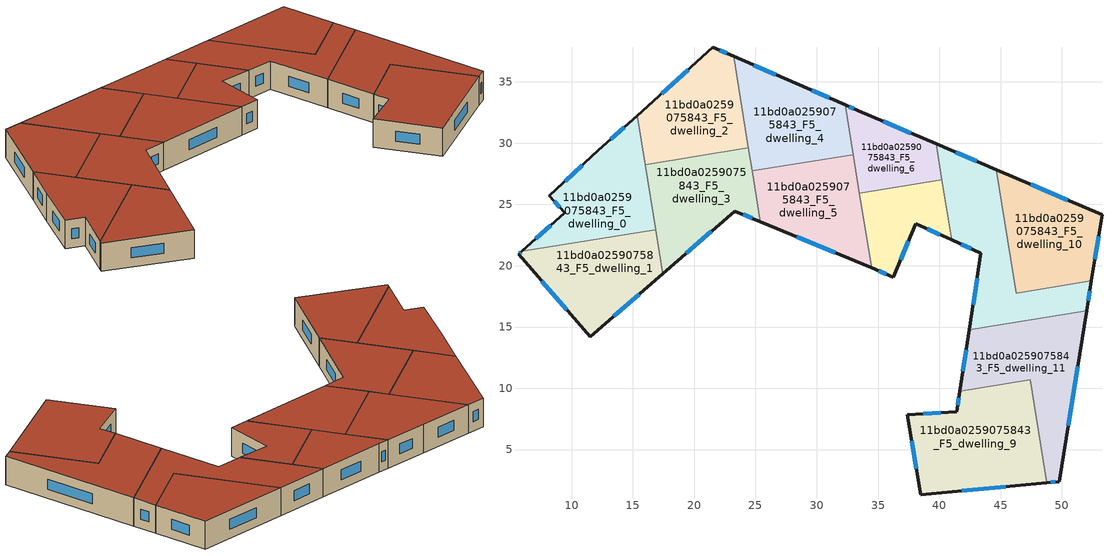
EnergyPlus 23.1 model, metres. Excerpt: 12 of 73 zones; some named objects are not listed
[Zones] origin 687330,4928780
11bd0a0259075843_F5_dwelling_0
 floor to 11bd0a0259075843_F4_dwelling_0 (EU_floor_Construction): 15.34,32.25 16.85,22.94 5.94,21.17 9.45,24.31 8.18,25.71 12.18,29.41 z15
 wall outside (EU_wall_Construction): 15.34,32.25 12.18,29.41 8.18,25.71 9.45,24.31 5.94,21.17 z15:18
 wall to 11bd0a0259075843_F5_dwelling_1 (EU_wall_Construction): 5.94,21.17 16.85,22.94 z15:18
 wall to 11bd0a0259075843_F5_dwelling_3 (EU_wall_Construction): 16.85,22.94 15.99,28.24 z15:18
 wall to 11bd0a0259075843_F5_dwelling_2 (EU_wall_Construction): 15.99,28.24 15.34,32.25 z15:18
 window (EU_Window_Construction): 14.31,31.32 13.21,30.33 / 8.31,23.29 7.08,22.19 / 8.59,25.25 9.04,24.76 / 10.88,28.2 9.48,26.91 z15.98:17.02
 roof outside (EU_roof_Construction): 16.85,22.94 15.34,32.25 12.18,29.41 8.18,25.71 9.45,24.31 5.94,21.17 z18
11bd0a0259075843_F5_dwelling_1
 floor to 11bd0a0259075843_F4_dwelling_1 (EU_floor_Construction): 16.85,22.94 17.43,19.35 11.51,14.21 5.66,20.93 5.94,21.17 z15
 wall outside (EU_wall_Construction): 5.94,21.17 5.66,20.93 11.51,14.21 17.43,19.35 z15:18
 wall to 11bd0a0259075843_F5_dwelling_3 (EU_wall_Construction): 17.43,19.35 16.85,22.94 z15:18
 window (EU_Window_Construction): 13.44,15.88 15.5,17.68 / 7.56,18.74 9.61,16.39 / 5.85,21.09 5.75,21.01 z15.98:17.02
 roof outside (EU_roof_Construction): 17.43,19.35 16.85,22.94 5.94,21.17 5.66,20.93 11.51,14.21 z18
11bd0a0259075843_F5_dwelling_10
 floor to 11bd0a0259075843_F4_dwelling_10 (EU_floor_Construction): 53.28,24.16 52.41,18.76 46.28,17.76 44.64,27.85 z15
 wall outside (EU_wall_Construction): 52.41,18.76 53.28,24.16 44.64,27.85 z15:18
 wall to 11bd0a0259075843_F5_dwelling_8 (EU_wall_Construction): 44.64,27.85 46.28,17.76 52.41,18.76 z15:18
 window (EU_Window_Construction): 52.69,20.51 53,22.4 / 50.47,25.36 47.45,26.65 z15.98:17.02
 roof outside (EU_roof_Construction): 52.41,18.76 53.28,24.16 44.64,27.85 46.28,17.76 z18
11bd0a0259075843_F5_dwelling_11
 floor to 11bd0a0259075843_F4_dwelling_11 (EU_floor_Construction): 52.02,16.34 49.78,2.39 48.79,2.29 47.42,10.7 41.67,9.76 42.44,14.79 z15
 wall outside (EU_wall_Construction): 42.44,14.79 41.67,9.76 / 48.79,2.29 49.78,2.39 52.02,16.34 z15:18
 wall to 11bd0a0259075843_F5_dwelling_8 (EU_wall_Construction): 52.02,16.34 42.44,14.79 z15:18
 wall to 11bd0a0259075843_F5_dwelling_9 (EU_wall_Construction): 41.67,9.76 47.42,10.7 48.79,2.29 z15:18
 window (EU_Window_Construction): 42.19,13.15 41.92,11.4 / 50.51,6.93 51.29,11.81 / 49.11,2.32 49.46,2.36 z15.98:17.02
 roof outside (EU_roof_Construction): 49.78,2.39 52.02,16.34 42.44,14.79 41.67,9.76 47.42,10.7 48.79,2.29 z18
11bd0a0259075843_F5_dwelling_2
 floor to 11bd0a0259075843_F4_dwelling_2 (EU_floor_Construction): 23.22,37.09 24.43,29.61 15.99,28.24 15.34,32.25 21.53,37.82 z15
 wall outside (EU_wall_Construction): 23.22,37.09 21.53,37.82 15.34,32.25 z15:18
 wall to 11bd0a0259075843_F5_dwelling_4 (EU_wall_Construction): 24.43,29.61 23.22,37.09 z15:18
 wall to 11bd0a0259075843_F5_dwelling_3 (EU_wall_Construction): 15.99,28.24 24.43,29.61 z15:18
 window (EU_Window_Construction): 22.67,37.32 22.08,37.58 / 19.52,36 17.35,34.06 z15.98:17.02
 roof outside (EU_roof_Construction): 24.43,29.61 23.22,37.09 21.53,37.82 15.34,32.25 15.99,28.24 z18
11bd0a0259075843_F5_dwelling_3
 floor to 11bd0a0259075843_F4_dwelling_3 (EU_floor_Construction): 24.43,29.61 25.41,23.59 23.31,24.47 17.43,19.35 15.99,28.24 z15
 wall outside (EU_wall_Construction): 17.43,19.35 23.31,24.47 25.41,23.59 z15:18
 wall to 11bd0a0259075843_F5_dwelling_5 (EU_wall_Construction): 25.41,23.59 24.73,27.74 z15:18
 wall to 11bd0a0259075843_F5_dwelling_4 (EU_wall_Construction): 24.73,27.74 24.43,29.61 z15:18
 window (EU_Window_Construction): 19.34,21.02 21.4,22.8 / 23.99,24.18 24.73,23.88 z15.98:17.02
 roof outside (EU_roof_Construction): 25.41,23.59 24.43,29.61 15.99,28.24 17.43,19.35 23.31,24.47 z18
11bd0a0259075843_F5_dwelling_4
 floor to 11bd0a0259075843_F4_dwelling_4 (EU_floor_Construction): 32.31,33.13 32.97,29.08 24.73,27.74 23.22,37.09 28.3,34.89 z15
 wall outside (EU_wall_Construction): 32.31,33.13 28.3,34.89 23.22,37.09 z15:18
 wall to 11bd0a0259075843_F5_dwelling_5 (EU_wall_Construction): 24.73,27.74 32.97,29.08 z15:18
 wall to 11bd0a0259075843_F5_dwelling_6 (EU_wall_Construction): 32.97,29.08 32.31,33.13 z15:18
 window (EU_Window_Construction): 26.65,35.6 24.87,36.37 / 31.01,33.7 29.61,34.32 z15.98:17.02
 roof outside (EU_roof_Construction): 32.97,29.08 32.31,33.13 28.3,34.89 23.22,37.09 24.73,27.74 z18
11bd0a0259075843_F5_dwelling_5
 floor to 11bd0a0259075843_F4_dwelling_5 (EU_floor_Construction): 32.97,29.08 34.47,19.82 25.41,23.59 24.73,27.74 z15
 wall outside (EU_wall_Construction): 25.41,23.59 34.47,19.82 z15:18
 wall to 11bd0a0259075843_F5_dwelling_7 (EU_wall_Construction): 34.47,19.82 33.48,25.93 z15:18
 wall to 11bd0a0259075843_F5_dwelling_6 (EU_wall_Construction): 33.48,25.93 32.97,29.08 z15:18
 window (EU_Window_Construction): 28.36,22.37 31.53,21.05 z15.98:17.02
 roof outside (EU_roof_Construction): 34.47,19.82 32.97,29.08 24.73,27.74 25.41,23.59 z18
11bd0a0259075843_F5_dwelling_6
 floor to 11bd0a0259075843_F4_dwelling_6 (EU_floor_Construction): 39.74,29.95 40.21,27.02 33.48,25.93 32.31,33.13 33.37,32.67 z15
 wall outside (EU_wall_Construction): 39.74,29.95 33.37,32.67 32.31,33.13 z15:18
 wall to 11bd0a0259075843_F5_dwelling_7 (EU_wall_Construction): 33.48,25.93 40.21,27.02 z15:18
 wall to 11bd0a0259075843_F5_dwelling_8 (EU_wall_Construction): 40.21,27.02 39.74,29.95 z15:18
 window (EU_Window_Construction): 37.67,30.83 35.44,31.78 / 33.03,32.82 32.66,32.98 z15.98:17.02
 roof outside (EU_roof_Construction): 40.21,27.02 39.74,29.95 33.37,32.67 32.31,33.13 33.48,25.93 z18
11bd0a0259075843_F5_dwelling_7
 floor to 11bd0a0259075843_F4_dwelling_7 (EU_floor_Construction): 40.21,27.02 41.01,22.1 38.08,23.44 36.26,19.08 34.47,19.82 33.48,25.93 z15
 wall outside (EU_wall_Construction): 34.47,19.82 36.26,19.08 38.08,23.44 41.01,22.1 z15:18
 wall to 11bd0a0259075843_F5_dwelling_8 (EU_wall_Construction): 41.01,22.1 40.21,27.02 z15:18
 window (EU_Window_Construction): 39.03,23 40.06,22.54 / 36.85,20.49 37.49,22.02 / 35.06,19.58 35.68,19.32 z15.98:17.02
 roof outside (EU_roof_Construction): 41.01,22.1 40.21,27.02 33.48,25.93 34.47,19.82 36.26,19.08 38.08,23.44 z18
11bd0a0259075843_F5_dwelling_8
 floor to 11bd0a0259075843_F4_dwelling_8 (EU_floor_Construction): 44.64,27.85 46.28,17.76 52.41,18.76 52.02,16.34 42.44,14.79 43.4,21.02 41.01,22.1 39.74,29.95 z15
 wall outside (EU_wall_Construction): 44.64,27.85 39.74,29.95 / 52.02,16.34 52.41,18.76 / 41.01,22.1 43.4,21.02 42.44,14.79 z15:18
 window (EU_Window_Construction): 43.05,28.53 41.33,29.26 / 52.15,17.13 52.29,17.97 / 43.09,18.99 42.75,16.81 / 41.79,21.75 42.62,21.37 z15.98:17.02
 roof outside (EU_roof_Construction): 52.02,16.34 52.41,18.76 46.28,17.76 44.64,27.85 39.74,29.95 41.01,22.1 43.4,21.02 42.44,14.79 z18
11bd0a0259075843_F5_dwelling_9
 floor to 11bd0a0259075843_F4_dwelling_9 (EU_floor_Construction): 47.42,10.7 48.79,2.29 38.47,1.33 37.39,7.86 41.41,8.08 41.67,9.76 z15
 wall outside (EU_wall_Construction): 41.67,9.76 41.41,8.08 37.39,7.86 38.47,1.33 48.79,2.29 z15:18
 window (EU_Window_Construction): 37.74,5.73 38.12,3.45 / 40.1,8.01 38.7,7.93 / 41.58,9.22 41.49,8.63 / 41.83,1.64 45.43,1.98 z15.98:17.02
 roof outside (EU_roof_Construction): 48.79,2.29 47.42,10.7 41.67,9.76 41.41,8.08 37.39,7.86 38.47,1.33 z18
[Building]
EU S2 Campaign: North Axis=0; Terrain=City; Solar Distribution=FullExterior
[Site:Location]
Bologna: Latitude=44.5; Longitude=11.25; Time Zone=1; Elevation=37
[SizingPeriod:WeatherFileDays]
AnnualSizingPeriod: Begin Month=1; Begin Day of Month=1; End Month=12; End Day of Month=31; Day of Week for Start Day=Monday; Use Weather File Daylight Saving Period=No; Use Weather File Rain and Snow Indicators=No
[MATERIAL]
EU_InternalMass_Material: Roughness=MediumRough; Thickness=0.1; Conductivity=1; Density=1800; Specific Heat=900; Thermal Absorptance=0.9; Solar Absorptance=0.7; Visible Absorptance=0.7
[MATERIAL:NOMASS] Roughness=MediumRough; Thermal Absorptance=0.9; Solar Absorptance=0.7; Visible Absorptance=0.7
Name | Thermal Resistance
EU_wall_NoMass | 0.905828
EU_roof_NoMass | 0.37593
EU_floor_NoMass | 0.67114
[WINDOWMATERIAL:SIMPLEGLAZINGSYSTEM]
EU_Window_SimpleGlazing: UFactor=4.52486; Solar Heat Gain Coefficient=0.85; Visible Transmittance=0.85
[CONSTRUCTION]
EU_wall_Construction: EU_wall_NoMass
EU_roof_Construction: EU_roof_NoMass
EU_floor_Construction: EU_floor_NoMass
EU_Window_Construction: EU_Window_SimpleGlazing
EU_InternalMass_Construction: EU_InternalMass_Material
[ZONE] Type=1; Multiplier=1; Ceiling Height=autocalculate; Floor Area=autocalculate; Part of Total Floor Area=Yes
Name | Volume
11bd0a0259075843_F5_dwelling_0 | 170.049
11bd0a0259075843_F5_dwelling_1 | 170.053
11bd0a0259075843_F5_dwelling_10; 11bd0a0259075843_F5_dwelling_5 | 170.038
11bd0a0259075843_F5_dwelling_11 | 202.709
11bd0a0259075843_F5_dwelling_2 | 170.039
11bd0a0259075843_F5_dwelling_3 | 170.048
11bd0a0259075843_F5_dwelling_4 | 170.043
11bd0a0259075843_F5_dwelling_6 | 104.802
11bd0a0259075843_F5_dwelling_7 | 104.799
11bd0a0259075843_F5_dwelling_8 | 202.674
11bd0a0259075843_F5_dwelling_9 | 235.3125
[INTERNALMASS] Construction=EU_InternalMass_Construction
Name | Zone or ZoneList | Surface Area
11bd0a0259075843_F5_dwelling_0_EU_InternalMass | 11bd0a0259075843_F5_dwelling_0 | 56.6856
11bd0a0259075843_F5_dwelling_1_EU_InternalMass | 11bd0a0259075843_F5_dwelling_1 | 56.683
11bd0a0259075843_F5_dwelling_2_EU_InternalMass | 11bd0a0259075843_F5_dwelling_2 | 56.681
11bd0a0259075843_F5_dwelling_3_EU_InternalMass | 11bd0a0259075843_F5_dwelling_3 | 56.684
11bd0a0259075843_F5_dwelling_4_EU_InternalMass | 11bd0a0259075843_F5_dwelling_4 | 56.6808
11bd0a0259075843_F5_dwelling_5_EU_InternalMass | 11bd0a0259075843_F5_dwelling_5 | 56.6808
11bd0a0259075843_F5_dwelling_6_EU_InternalMass | 11bd0a0259075843_F5_dwelling_6 | 34.9331
11bd0a0259075843_F5_dwelling_7_EU_InternalMass | 11bd0a0259075843_F5_dwelling_7 | 34.9323
11bd0a0259075843_F5_dwelling_8_EU_InternalMass | 11bd0a0259075843_F5_dwelling_8 | 67.557
11bd0a0259075843_F5_dwelling_9_EU_InternalMass | 11bd0a0259075843_F5_dwelling_9 | 78.4371
11bd0a0259075843_F5_dwelling_10_EU_InternalMass | 11bd0a0259075843_F5_dwelling_10 | 56.6791
11bd0a0259075843_F5_dwelling_11_EU_InternalMass | 11bd0a0259075843_F5_dwelling_11 | 67.5714
[OTHEREQUIPMENT] Fuel Type=Electricity; Design Level Calculation Method=Watts/Area; Power per Zone Floor Area=1; Fraction Latent=0; Fraction Radiant=0; Fraction Lost=0; Carbon Dioxide Generation Rate=0; EndUse Subcategory=EU_Step8_InternalGains
Name | Zone or ZoneList or Space or SpaceList | Schedule
EU_Step8_InternalGain_11bd0a0259075843_F5_dwelling_0_f000 | 11bd0a0259075843_F5_dwelling_0 | EU_Step8_GainSchedule_11bd0a0259075843_F5_dwelling_0_f000
EU_Step8_InternalGain_11bd0a0259075843_F5_dwelling_1_f000 | 11bd0a0259075843_F5_dwelling_1 | EU_Step8_GainSchedule_11bd0a0259075843_F5_dwelling_1_f000
EU_Step8_InternalGain_11bd0a0259075843_F5_dwelling_2_f000 | 11bd0a0259075843_F5_dwelling_2 | EU_Step8_GainSchedule_11bd0a0259075843_F5_dwelling_2_f000
EU_Step8_InternalGain_11bd0a0259075843_F5_dwelling_3_f000 | 11bd0a0259075843_F5_dwelling_3 | EU_Step8_GainSchedule_11bd0a0259075843_F5_dwelling_3_f000
EU_Step8_InternalGain_11bd0a0259075843_F5_dwelling_4_f000 | 11bd0a0259075843_F5_dwelling_4 | EU_Step8_GainSchedule_11bd0a0259075843_F5_dwelling_4_f000
EU_Step8_InternalGain_11bd0a0259075843_F5_dwelling_5_f000 | 11bd0a0259075843_F5_dwelling_5 | EU_Step8_GainSchedule_11bd0a0259075843_F5_dwelling_5_f000
EU_Step8_InternalGain_11bd0a0259075843_F5_dwelling_6_f000 | 11bd0a0259075843_F5_dwelling_6 | EU_Step8_GainSchedule_11bd0a0259075843_F5_dwelling_6_f000
EU_Step8_InternalGain_11bd0a0259075843_F5_dwelling_7_f000 | 11bd0a0259075843_F5_dwelling_7 | EU_Step8_GainSchedule_11bd0a0259075843_F5_dwelling_7_f000
EU_Step8_InternalGain_11bd0a0259075843_F5_dwelling_8_f000 | 11bd0a0259075843_F5_dwelling_8 | EU_Step8_GainSchedule_11bd0a0259075843_F5_dwelling_8_f000
EU_Step8_InternalGain_11bd0a0259075843_F5_dwelling_9_f000 | 11bd0a0259075843_F5_dwelling_9 | EU_Step8_GainSchedule_11bd0a0259075843_F5_dwelling_9_f000
EU_Step8_InternalGain_11bd0a0259075843_F5_dwelling_10_f000 | 11bd0a0259075843_F5_dwelling_10 | EU_Step8_GainSchedule_11bd0a0259075843_F5_dwelling_10_f000
EU_Step8_InternalGain_11bd0a0259075843_F5_dwelling_11_f000 | 11bd0a0259075843_F5_dwelling_11 | EU_Step8_GainSchedule_11bd0a0259075843_F5_dwelling_11_f000
[ZONEVENTILATION:DESIGNFLOWRATE] Schedule=EU_AlwaysOn; Design Flow Rate Calculation Method=AirChanges/Hour; Air Changes per Hour=0.73129; Ventilation Type=Natural; Fan Pressure Rise=0; Fan Total Efficiency=1; Constant Term Coefficient=1; Temperature Term Coefficient=0; Velocity Term Coefficient=0; Velocity Squared Term Coefficient=0; Minimum Indoor Temperature=-100; Maximum Indoor Temperature=100; Delta Temperature=-100; Minimum Outdoor Temperature=-100; Maximum Outdoor Temperature=100; Maximum Wind Speed=40
Name | Zone or ZoneList or Space or SpaceList
EU_ConstantAir_11bd0a0259075843_F5_dwelling_0 | 11bd0a0259075843_F5_dwelling_0
EU_ConstantAir_11bd0a0259075843_F5_dwelling_1 | 11bd0a0259075843_F5_dwelling_1
EU_ConstantAir_11bd0a0259075843_F5_dwelling_2 | 11bd0a0259075843_F5_dwelling_2
EU_ConstantAir_11bd0a0259075843_F5_dwelling_3 | 11bd0a0259075843_F5_dwelling_3
EU_ConstantAir_11bd0a0259075843_F5_dwelling_4 | 11bd0a0259075843_F5_dwelling_4
EU_ConstantAir_11bd0a0259075843_F5_dwelling_5 | 11bd0a0259075843_F5_dwelling_5
EU_ConstantAir_11bd0a0259075843_F5_dwelling_6 | 11bd0a0259075843_F5_dwelling_6
EU_ConstantAir_11bd0a0259075843_F5_dwelling_7 | 11bd0a0259075843_F5_dwelling_7
EU_ConstantAir_11bd0a0259075843_F5_dwelling_8 | 11bd0a0259075843_F5_dwelling_8
EU_ConstantAir_11bd0a0259075843_F5_dwelling_9 | 11bd0a0259075843_F5_dwelling_9
EU_ConstantAir_11bd0a0259075843_F5_dwelling_10 | 11bd0a0259075843_F5_dwelling_10
EU_ConstantAir_11bd0a0259075843_F5_dwelling_11 | 11bd0a0259075843_F5_dwelling_11
[HVACTEMPLATE:ZONE:IDEALLOADSAIRSYSTEM] System Availability Schedule=EU_AlwaysOn; Maximum Heating Supply Air Temperature=50; Minimum Cooling Supply Air Temperature=13; Maximum Heating Supply Air Humidity Ratio=0.0156; Minimum Cooling Supply Air Humidity Ratio=0.0077; Heating Limit=NoLimit; Cooling Limit=NoLimit; Heating Availability Schedule=EU_AlwaysOn; Cooling Availability Schedule=EU_CoolingOff; Dehumidification Control Type=ConstantSensibleHeatRatio; Cooling Sensible Heat Ratio=0.7; Dehumidification Setpoint=60; Humidification Control Type=None; Humidification Setpoint=30; Outdoor Air Method=None; Outdoor Air Flow Rate per Person=0.00944; Outdoor Air Flow Rate per Zone Floor Area=0; Outdoor Air Flow Rate per Zone=0; Demand Controlled Ventilation Type=None; Outdoor Air Economizer Type=NoEconomizer; Heat Recovery Type=None; Sensible Heat Recovery Effectiveness=0.7; Latent Heat Recovery Effectiveness=0.65
Name | Template Thermostat
11bd0a0259075843_F5_dwelling_0 | EU_HeatOnly_11bd0a0259075843_F5_dwelling_0
11bd0a0259075843_F5_dwelling_1 | EU_HeatOnly_11bd0a0259075843_F5_dwelling_1
11bd0a0259075843_F5_dwelling_2 | EU_HeatOnly_11bd0a0259075843_F5_dwelling_2
11bd0a0259075843_F5_dwelling_3 | EU_HeatOnly_11bd0a0259075843_F5_dwelling_3
11bd0a0259075843_F5_dwelling_4 | EU_HeatOnly_11bd0a0259075843_F5_dwelling_4
11bd0a0259075843_F5_dwelling_5 | EU_HeatOnly_11bd0a0259075843_F5_dwelling_5
11bd0a0259075843_F5_dwelling_6 | EU_HeatOnly_11bd0a0259075843_F5_dwelling_6
11bd0a0259075843_F5_dwelling_7 | EU_HeatOnly_11bd0a0259075843_F5_dwelling_7
11bd0a0259075843_F5_dwelling_8 | EU_HeatOnly_11bd0a0259075843_F5_dwelling_8
11bd0a0259075843_F5_dwelling_9 | EU_HeatOnly_11bd0a0259075843_F5_dwelling_9
11bd0a0259075843_F5_dwelling_10 | EU_HeatOnly_11bd0a0259075843_F5_dwelling_10
11bd0a0259075843_F5_dwelling_11 | EU_HeatOnly_11bd0a0259075843_F5_dwelling_11
[SIZING:ZONE] Zone Cooling Design Supply Air Temperature Input Method=SupplyAirTemperature; Zone Cooling Design Supply Air Temperature=13; Zone Heating Design Supply Air Temperature Input Method=SupplyAirTemperature; Zone Heating Design Supply Air Temperature=50; Zone Cooling Design Supply Air Humidity Ratio=0.008; Zone Heating Design Supply Air Humidity Ratio=0.008; Cooling Design Air Flow Method=DesignDay; Cooling Design Air Flow Rate=0; Cooling Minimum Air Flow per Zone Floor Area=0.000762; Cooling Minimum Air Flow=0; Cooling Minimum Air Flow Fraction=0.2; Heating Design Air Flow Method=DesignDay; Heating Design Air Flow Rate=0; Heating Maximum Air Flow per Zone Floor Area=0.002032; Heating Maximum Air Flow=0.141576; Heating Maximum Air Flow Fraction=0.3; Account for Dedicated Outdoor Air System=No; Dedicated Outdoor Air System Control Strategy=NeutralSupplyAir; Dedicated Outdoor Air Low Setpoint Temperature for Design=autosize; Dedicated Outdoor Air High Setpoint Temperature for Design=autosize; Zone Load Sizing Method=Sensible Load Only No Latent Load; Zone Latent Cooling Design Supply Air Humidity Ratio Input Method=HumidityRatioDifference; Zone Cooling Design Supply Air Humidity Ratio Difference=0.005; Zone Latent Heating Design Supply Air Humidity Ratio Input Method=HumidityRatioDifference; Zone Humidification Design Supply Air Humidity Ratio Difference=0.005
11bd0a0259075843_F5_dwelling_0; 11bd0a0259075843_F5_dwelling_1; 11bd0a0259075843_F5_dwelling_2; 11bd0a0259075843_F5_dwelling_3; 11bd0a0259075843_F5_dwelling_4; 11bd0a0259075843_F5_dwelling_5; 11bd0a0259075843_F5_dwelling_6; 11bd0a0259075843_F5_dwelling_7; 11bd0a0259075843_F5_dwelling_8; 11bd0a0259075843_F5_dwelling_9; 11bd0a0259075843_F5_dwelling_10; 11bd0a0259075843_F5_dwelling_11
[SCHEDULE:CONSTANT]
Name | Hourly Value
EU_AlwaysOn | 1
EU_CoolingOff | 0
[SCHEDULE:FILE] Column Number=1; Rows to Skip at Top=0; Number of Hours of Data=8760; Column Separator=Comma; Interpolate to Timestep=No; Minutes per Item=60; Adjust Schedule for Daylight Savings=Yes
Name | File
EU_Step8_GainSchedule_11bd0a0259075843_F5_dwelling_0_f000 | ../../schedules/11bd0a0259075843/11bd0a0259075843_F5_dwelling_0_f000_gain.csv
EU_Step8_GainSchedule_11bd0a0259075843_F5_dwelling_1_f000 | ../../schedules/11bd0a0259075843/11bd0a0259075843_F5_dwelling_1_f000_gain.csv
EU_Step8_GainSchedule_11bd0a0259075843_F5_dwelling_2_f000 | ../../schedules/11bd0a0259075843/11bd0a0259075843_F5_dwelling_2_f000_gain.csv
EU_Step8_GainSchedule_11bd0a0259075843_F5_dwelling_3_f000 | ../../schedules/11bd0a0259075843/11bd0a0259075843_F5_dwelling_3_f000_gain.csv
EU_Step8_GainSchedule_11bd0a0259075843_F5_dwelling_4_f000 | ../../schedules/11bd0a0259075843/11bd0a0259075843_F5_dwelling_4_f000_gain.csv
EU_Step8_GainSchedule_11bd0a0259075843_F5_dwelling_5_f000 | ../../schedules/11bd0a0259075843/11bd0a0259075843_F5_dwelling_5_f000_gain.csv
EU_Step8_GainSchedule_11bd0a0259075843_F5_dwelling_6_f000 | ../../schedules/11bd0a0259075843/11bd0a0259075843_F5_dwelling_6_f000_gain.csv
EU_Step8_GainSchedule_11bd0a0259075843_F5_dwelling_7_f000 | ../../schedules/11bd0a0259075843/11bd0a0259075843_F5_dwelling_7_f000_gain.csv
EU_Step8_GainSchedule_11bd0a0259075843_F5_dwelling_8_f000 | ../../schedules/11bd0a0259075843/11bd0a0259075843_F5_dwelling_8_f000_gain.csv
EU_Step8_GainSchedule_11bd0a0259075843_F5_dwelling_9_f000 | ../../schedules/11bd0a0259075843/11bd0a0259075843_F5_dwelling_9_f000_gain.csv
EU_Step8_GainSchedule_11bd0a0259075843_F5_dwelling_10_f000 | ../../schedules/11bd0a0259075843/11bd0a0259075843_F5_dwelling_10_f000_gain.csv
EU_Step8_GainSchedule_11bd0a0259075843_F5_dwelling_11_f000 | ../../schedules/11bd0a0259075843/11bd0a0259075843_F5_dwelling_11_f000_gain.csv
